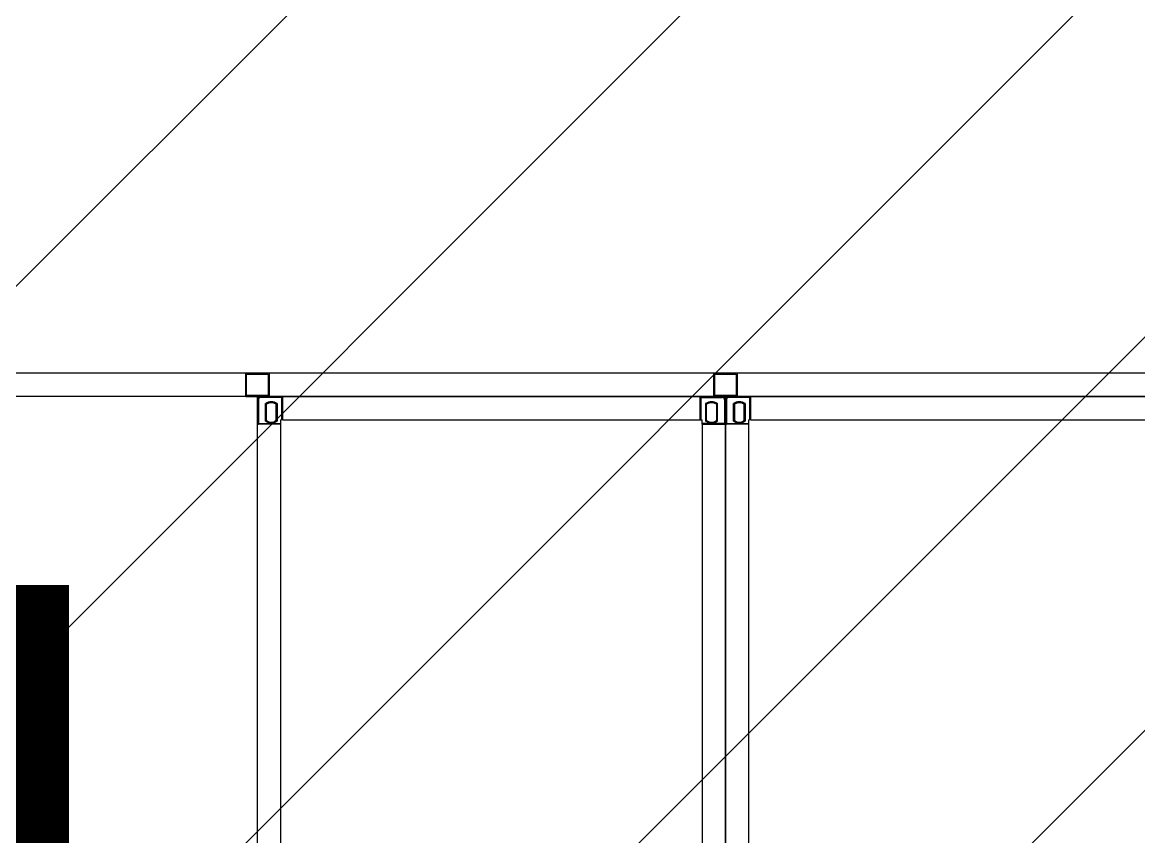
# Model space of a CAD drawing. Header units: millimetres. Extents: x 4080735 to 4152075, y -451436 to -400976.
# Drawn here: x 4146099.9 to 4146529.2, y -406676.6 to -406363.5 of the extents above; entities that cross this region are included whole.
import ezdxf

# ---------------------------------------------------------------- set-up
doc = ezdxf.new("R2010")
doc.units = ezdxf.units.MM
doc.header["$LTSCALE"] = 60
doc.layers.add('3', color=3, linetype='Continuous')

# ---------------------------------------------------------------- blocks, each defined once
blk = doc.blocks.new('KEY PLAN_NEW')
at = {"color": 253}
for p, q in [((-1287.42, -1488.94), (-1580.3, -1488.94)), ((-1465.36, -1491.94), (-1465.36, -1488.94)), ((-1462.36, -1488.94), (-1465.36, -1488.94)), ((-1465.24, -1489.06), (-1462.48, -1489.06)), ((-1465.24, -1489.06), (-1462.48, -1489.06)), ((-1465.24, -1491.82), (-1465.24, -1489.06)), ((-1462.48, -1489.06), (-1462.48, -1491.82)), ((-1462.36, -1488.94), (-1462.36, -1491.94)), ((-1405.36, -1491.94), (-1405.36, -1488.94)), ((-1402.36, -1488.94), (-1405.36, -1488.94)), ((-1405.24, -1489.06), (-1402.48, -1489.06)), ((-1405.24, -1489.06), (-1402.48, -1489.06)), ((-1405.24, -1491.82), (-1405.24, -1489.06)), ((-1402.48, -1489.06), (-1402.48, -1491.82)), ((-1402.36, -1488.94), (-1402.36, -1491.94)), ((-1465.36, -1491.94), (-1462.36, -1491.94)), ((-1462.48, -1491.82), (-1465.24, -1491.82)), ((-1405.36, -1491.94), (-1402.36, -1491.94)), ((-1402.48, -1491.82), (-1405.24, -1491.82)), ((-1460.62, -1494.94), (-1460.86, -1494.94)), ((-1460.86, -1495.5), (-1460.86, -1494.94)), ((-1460.62, -1494.94), (-1407.1, -1494.94)), ((-1407.1, -1494.94), (-1406.86, -1494.94)), ((-1406.86, -1495.5), (-1406.86, -1494.94)), ((-1400.62, -1494.94), (-1400.86, -1494.94)), ((-1400.86, -1495.5), (-1400.86, -1494.94)), ((-1400.62, -1494.94), (-1347.1, -1494.94)), ((-1460.86, -1608.38), (-1460.86, -1495.5)), ((-1406.86, -1495.5), (-1406.86, -1608.38)), ((-1400.86, -1608.38), (-1400.86, -1495.5))]:
    blk.add_line(p, q, dxfattribs=at)
at = {"color": 253, "linetype": 'Continuous'}
for p, q in [((-1463.74, -1492.35), (-1463.86, -1492.35)), ((-1463.74, -1492.06), (-1463.74, -1492.06)), ((-1463.74, -1492.06), (-1463.74, -1492.06)), ((-1463.74, -1492.35), (-1463.74, -1495.38)), ((-1463.45, -1492.06), (-1463.45, -1491.94)), ((-1460.74, -1492.06), (-1463.45, -1492.06)), ((-1460.74, -1491.94), (-1460.74, -1492.06)), ((-1460.62, -1492.06), (-1460.74, -1492.06)), ((-1460.74, -1494.94), (-1460.74, -1492.06)), ((-1460.62, -1494.94), (-1460.62, -1491.94)), ((-1407.1, -1494.94), (-1407.1, -1491.94)), ((-1407.1, -1492.06), (-1406.98, -1492.06)), ((-1406.98, -1491.94), (-1406.98, -1492.06)), ((-1406.98, -1494.94), (-1406.98, -1492.06)), ((-1406.98, -1492.06), (-1404.27, -1492.06)), ((-1404.27, -1492.06), (-1404.27, -1491.94)), ((-1403.98, -1492.06), (-1403.98, -1492.06)), ((-1403.98, -1492.06), (-1403.98, -1492.06)), ((-1403.98, -1492.35), (-1403.86, -1492.35)), ((-1403.98, -1492.35), (-1403.98, -1495.38)), ((-1403.74, -1492.35), (-1403.86, -1492.35)), ((-1403.74, -1492.06), (-1403.74, -1492.06)), ((-1403.74, -1492.06), (-1403.74, -1492.06)), ((-1403.74, -1492.35), (-1403.74, -1495.38)), ((-1403.45, -1492.06), (-1403.45, -1491.94)), ((-1400.74, -1492.06), (-1403.45, -1492.06)), ((-1400.74, -1491.94), (-1400.74, -1492.06)), ((-1400.62, -1492.06), (-1400.74, -1492.06)), ((-1400.74, -1494.94), (-1400.74, -1492.06)), ((-1400.62, -1494.94), (-1400.62, -1491.94)), ((-1462.84, -1495.1), (-1462.84, -1492.84)), ((-1462.72, -1492.91), (-1462.72, -1495.04)), ((-1461.45, -1495.04), (-1461.45, -1492.91)), ((-1461.33, -1492.84), (-1461.33, -1495.1)), ((-1406.4, -1492.84), (-1406.4, -1495.1)), ((-1406.28, -1495.04), (-1406.28, -1492.91)), ((-1405.01, -1492.91), (-1405.01, -1495.04)), ((-1404.89, -1495.1), (-1404.89, -1492.84)), ((-1402.84, -1495.1), (-1402.84, -1492.84)), ((-1402.72, -1492.91), (-1402.72, -1495.04)), ((-1401.45, -1495.04), (-1401.45, -1492.91)), ((-1401.33, -1492.84), (-1401.33, -1495.1)), ((-1463.74, -1495.38), (-1463.86, -1495.38)), ((-1463.74, -1495.5), (-1463.74, -1495.38)), ((-1463.74, -1495.38), (-1460.86, -1495.38)), ((-1403.98, -1495.38), (-1406.86, -1495.38)), ((-1403.98, -1495.5), (-1403.98, -1495.38)), ((-1403.98, -1495.38), (-1403.86, -1495.38)), ((-1403.74, -1495.38), (-1403.86, -1495.38)), ((-1403.74, -1495.5), (-1403.74, -1495.38)), ((-1403.74, -1495.38), (-1400.86, -1495.38)), ((-1460.86, -1495.5), (-1463.86, -1495.5)), ((-1406.86, -1495.5), (-1403.86, -1495.5)), ((-1400.86, -1495.5), (-1403.86, -1495.5))]:
    blk.add_line(p, q, dxfattribs=at)
at = {"color": 253}
for points in [[(-1583.86, -1491.94), (-1583.86, -1431.94), (-1283.86, -1431.94), (-1283.86, -1491.94)], [(-1463.86, -1491.94), (-1403.86, -1491.94), (-1403.86, -1611.94), (-1463.86, -1611.94)], [(-1403.86, -1491.94), (-1343.86, -1491.94), (-1343.86, -1611.94), (-1403.86, -1611.94)]]:
    blk.add_lwpolyline(points, close=True, dxfattribs=at)
at = {"color": 253, "linetype": 'Continuous'}
for centre, radius, start, end in [((-1463.45, -1492.35), 0.41, 90, 180), ((-1463.45, -1492.35), 0.29, 90, 180), ((-1460.74, -1492.06), 0.12, 0, 90), ((-1406.98, -1492.06), 0.12, 90, 180), ((-1404.27, -1492.35), 0.41, 0, 90), ((-1404.27, -1492.35), 0.29, 0, 90), ((-1403.45, -1492.35), 0.41, 90, 180), ((-1403.45, -1492.35), 0.29, 90, 180), ((-1400.74, -1492.06), 0.12, 0, 90), ((-1462.08, -1493.97), 1.36, 56.2792, 123.7208), ((-1462.08, -1493.97), 1.24, 59.1964, 120.8036), ((-1405.64, -1493.97), 1.36, 56.2792, 123.7208), ((-1405.64, -1493.97), 1.24, 59.1964, 120.8036), ((-1402.08, -1493.97), 1.36, 56.2792, 123.7208), ((-1402.08, -1493.97), 1.24, 59.1964, 120.8036), ((-1463.74, -1495.38), 0.12, 180, 270), ((-1462.08, -1493.97), 1.36, 236.2792, 303.7208), ((-1462.08, -1493.97), 1.24, 239.1964, 300.8036), ((-1405.64, -1493.97), 1.36, 236.2792, 303.7208), ((-1405.64, -1493.97), 1.24, 239.1964, 300.8036), ((-1403.98, -1495.38), 0.12, 270, 0), ((-1403.74, -1495.38), 0.12, 180, 270), ((-1402.08, -1493.97), 1.36, 236.2792, 303.7208), ((-1402.08, -1493.97), 1.24, 239.1964, 300.8036)]:
    blk.add_arc(centre, radius, start, end, dxfattribs=at)
for points, knots in [([(-1462.84, -1492.84), (-1462.84, -1492.84, 46), (-1462.84, -1492.84, 46), (-1462.83, -1492.84, 46), (-1462.83, -1492.84, 46), (-1462.83, -1492.84, 46), (-1462.83, -1492.85, 46), (-1462.83, -1492.85, 46), (-1462.82, -1492.85, 46), (-1462.82, -1492.85, 46), (-1462.81, -1492.86, 46), (-1462.81, -1492.86, 46), (-1462.8, -1492.86, 46), (-1462.8, -1492.86, 46), (-1462.8, -1492.86, 46), (-1462.8, -1492.86, 46), (-1462.79, -1492.87, 46), (-1462.79, -1492.87, 46), (-1462.79, -1492.87, 46), (-1462.79, -1492.87, 46), (-1462.78, -1492.87, 46), (-1462.78, -1492.88, 46), (-1462.77, -1492.88, 46), (-1462.77, -1492.88, 46), (-1462.76, -1492.88, 46), (-1462.76, -1492.88, 46), (-1462.76, -1492.88, 46), (-1462.76, -1492.88, 46), (-1462.76, -1492.89, 46), (-1462.76, -1492.89, 46), (-1462.75, -1492.89, 46), (-1462.75, -1492.89, 46), (-1462.74, -1492.89, 46), (-1462.74, -1492.89, 46), (-1462.74, -1492.9, 46), (-1462.74, -1492.9, 46), (-1462.74, -1492.9, 46), (-1462.74, -1492.9, 46), (-1462.73, -1492.9, 46), (-1462.73, -1492.9, 46), (-1462.73, -1492.9, 46), (-1462.73, -1492.9, 46), (-1462.73, -1492.9, 46), (-1462.72, -1492.9, 46), (-1462.72, -1492.91, 46), (-1462.72, -1492.91, 46), (-1462.72, -1492.91, 46), (-1462.72, -1492.91, 46), (-1462.72, -1492.91, 46), (-1462.72, -1492.91, 46), (-1462.72, -1492.91, 46), (-1462.72, -1492.91, 46), (-1462.72, -1492.91, 46), (-1462.72, -1492.91, 46)], [0, 0, 0, 0, 0.00782, 0.00782, 0.015639, 0.031279, 0.031279, 0.062557, 0.062557, 0.125114, 0.125114, 0.187671, 0.187671, 0.21895, 0.21895, 0.234589, 0.234589, 0.250228, 0.250228, 0.312785, 0.312785, 0.375342, 0.375342, 0.437899, 0.437899, 0.453538, 0.453538, 0.469178, 0.469178, 0.500456, 0.500456, 0.563013, 0.563013, 0.62557, 0.62557, 0.641209, 0.641209, 0.656849, 0.656849, 0.688127, 0.688127, 0.750684, 0.750684, 0.813241, 0.813241, 0.828881, 0.828881, 0.84452, 0.84452, 0.875798, 0.875798, 0.938355, 1, 1, 1, 1]), ([(-1461.45, -1492.91), (-1461.45, -1492.91, 46), (-1461.45, -1492.91, 46), (-1461.45, -1492.91, 46), (-1461.44, -1492.91, 46), (-1461.44, -1492.91, 46), (-1461.44, -1492.91, 46), (-1461.44, -1492.91, 46), (-1461.44, -1492.91, 46), (-1461.44, -1492.91, 46), (-1461.44, -1492.9, 46), (-1461.44, -1492.9, 46), (-1461.43, -1492.9, 46), (-1461.43, -1492.9, 46), (-1461.43, -1492.9, 46), (-1461.43, -1492.9, 46), (-1461.43, -1492.9, 46), (-1461.43, -1492.9, 46), (-1461.43, -1492.9, 46), (-1461.43, -1492.9, 46), (-1461.42, -1492.89, 46), (-1461.42, -1492.89, 46), (-1461.41, -1492.89, 46), (-1461.41, -1492.89, 46), (-1461.41, -1492.89, 46), (-1461.41, -1492.89, 46), (-1461.4, -1492.88, 46), (-1461.4, -1492.88, 46), (-1461.4, -1492.88, 46), (-1461.4, -1492.88, 46), (-1461.4, -1492.88, 46), (-1461.39, -1492.88, 46), (-1461.39, -1492.88, 46), (-1461.38, -1492.87, 46), (-1461.38, -1492.87, 46), (-1461.37, -1492.87, 46), (-1461.37, -1492.87, 46), (-1461.37, -1492.87, 46), (-1461.37, -1492.86, 46), (-1461.37, -1492.86, 46), (-1461.36, -1492.86, 46), (-1461.36, -1492.86, 46), (-1461.36, -1492.86, 46), (-1461.35, -1492.86, 46), (-1461.35, -1492.85, 46), (-1461.34, -1492.85, 46), (-1461.34, -1492.85, 46), (-1461.33, -1492.85, 46), (-1461.33, -1492.84, 46), (-1461.33, -1492.84, 46), (-1461.33, -1492.84, 46), (-1461.33, -1492.84, 46), (-1461.33, -1492.84, 46), (-1461.33, -1492.84, 46)], [0, 0, 0, 0, 0.06206, 0.12459, 0.12459, 0.155854, 0.155854, 0.171487, 0.171487, 0.187119, 0.187119, 0.249648, 0.249648, 0.312178, 0.312178, 0.343442, 0.343442, 0.359075, 0.359075, 0.374707, 0.374707, 0.437236, 0.437236, 0.499766, 0.499766, 0.53103, 0.53103, 0.546663, 0.546663, 0.562295, 0.562295, 0.624824, 0.624824, 0.687353, 0.687353, 0.749883, 0.749883, 0.765515, 0.765515, 0.781147, 0.781147, 0.812412, 0.812412, 0.874941, 0.874941, 0.937471, 0.937471, 0.968735, 0.968735, 0.984368, 0.992184, 0.992184, 1, 1, 1, 1]), ([(-1406.28, -1492.91), (-1406.28, -1492.91, 46), (-1406.28, -1492.91, 46), (-1406.28, -1492.91, 46), (-1406.28, -1492.91, 46), (-1406.28, -1492.91, 46), (-1406.28, -1492.91, 46), (-1406.28, -1492.91, 46), (-1406.28, -1492.91, 46), (-1406.28, -1492.91, 46), (-1406.28, -1492.9, 46), (-1406.29, -1492.9, 46), (-1406.29, -1492.9, 46), (-1406.29, -1492.9, 46), (-1406.29, -1492.9, 46), (-1406.29, -1492.9, 46), (-1406.3, -1492.9, 46), (-1406.3, -1492.9, 46), (-1406.3, -1492.9, 46), (-1406.3, -1492.9, 46), (-1406.3, -1492.89, 46), (-1406.3, -1492.89, 46), (-1406.31, -1492.89, 46), (-1406.31, -1492.89, 46), (-1406.32, -1492.89, 46), (-1406.32, -1492.89, 46), (-1406.32, -1492.88, 46), (-1406.32, -1492.88, 46), (-1406.32, -1492.88, 46), (-1406.32, -1492.88, 46), (-1406.33, -1492.88, 46), (-1406.33, -1492.88, 46), (-1406.34, -1492.88, 46), (-1406.34, -1492.87, 46), (-1406.35, -1492.87, 46), (-1406.35, -1492.87, 46), (-1406.35, -1492.87, 46), (-1406.35, -1492.87, 46), (-1406.36, -1492.86, 46), (-1406.36, -1492.86, 46), (-1406.36, -1492.86, 46), (-1406.36, -1492.86, 46), (-1406.37, -1492.86, 46), (-1406.37, -1492.86, 46), (-1406.38, -1492.85, 46), (-1406.38, -1492.85, 46), (-1406.39, -1492.85, 46), (-1406.39, -1492.85, 46), (-1406.39, -1492.84, 46), (-1406.39, -1492.84, 46), (-1406.39, -1492.84, 46), (-1406.4, -1492.84, 46), (-1406.4, -1492.84, 46), (-1406.4, -1492.84, 46)], [0, 0, 0, 0, 0.06206, 0.12459, 0.12459, 0.155854, 0.155854, 0.171487, 0.171487, 0.187119, 0.187119, 0.249648, 0.249648, 0.312178, 0.312178, 0.343442, 0.343442, 0.359075, 0.359075, 0.374707, 0.374707, 0.437236, 0.437236, 0.499766, 0.499766, 0.53103, 0.53103, 0.546663, 0.546663, 0.562295, 0.562295, 0.624824, 0.624824, 0.687353, 0.687353, 0.749883, 0.749883, 0.765515, 0.765515, 0.781147, 0.781147, 0.812412, 0.812412, 0.874941, 0.874941, 0.937471, 0.937471, 0.968735, 0.968735, 0.984368, 0.992184, 0.992184, 1, 1, 1, 1]), ([(-1404.89, -1492.84), (-1404.89, -1492.84, 46), (-1404.89, -1492.84, 46), (-1404.89, -1492.84, 46), (-1404.89, -1492.84, 46), (-1404.89, -1492.84, 46), (-1404.89, -1492.85, 46), (-1404.9, -1492.85, 46), (-1404.9, -1492.85, 46), (-1404.91, -1492.85, 46), (-1404.91, -1492.86, 46), (-1404.92, -1492.86, 46), (-1404.92, -1492.86, 46), (-1404.92, -1492.86, 46), (-1404.93, -1492.86, 46), (-1404.93, -1492.86, 46), (-1404.93, -1492.87, 46), (-1404.93, -1492.87, 46), (-1404.93, -1492.87, 46), (-1404.94, -1492.87, 46), (-1404.94, -1492.87, 46), (-1404.95, -1492.88, 46), (-1404.95, -1492.88, 46), (-1404.96, -1492.88, 46), (-1404.96, -1492.88, 46), (-1404.96, -1492.88, 46), (-1404.96, -1492.88, 46), (-1404.96, -1492.88, 46), (-1404.97, -1492.89, 46), (-1404.97, -1492.89, 46), (-1404.97, -1492.89, 46), (-1404.97, -1492.89, 46), (-1404.98, -1492.89, 46), (-1404.98, -1492.89, 46), (-1404.99, -1492.9, 46), (-1404.99, -1492.9, 46), (-1404.99, -1492.9, 46), (-1404.99, -1492.9, 46), (-1404.99, -1492.9, 46), (-1404.99, -1492.9, 46), (-1404.99, -1492.9, 46), (-1404.99, -1492.9, 46), (-1405, -1492.9, 46), (-1405, -1492.9, 46), (-1405, -1492.91, 46), (-1405, -1492.91, 46), (-1405, -1492.91, 46), (-1405, -1492.91, 46), (-1405, -1492.91, 46), (-1405, -1492.91, 46), (-1405.01, -1492.91, 46), (-1405.01, -1492.91, 46), (-1405.01, -1492.91, 46), (-1405.01, -1492.91, 46)], [0, 0, 0, 0, 0.00782, 0.00782, 0.015639, 0.031279, 0.031279, 0.062557, 0.062557, 0.125114, 0.125114, 0.187671, 0.187671, 0.21895, 0.21895, 0.234589, 0.234589, 0.250228, 0.250228, 0.312785, 0.312785, 0.375342, 0.375342, 0.437899, 0.437899, 0.453538, 0.453538, 0.469178, 0.469178, 0.500456, 0.500456, 0.563013, 0.563013, 0.62557, 0.62557, 0.641209, 0.641209, 0.656849, 0.656849, 0.688127, 0.688127, 0.750684, 0.750684, 0.813241, 0.813241, 0.828881, 0.828881, 0.84452, 0.84452, 0.875798, 0.875798, 0.938355, 1, 1, 1, 1]), ([(-1402.84, -1492.84), (-1402.84, -1492.84, 46), (-1402.84, -1492.84, 46), (-1402.83, -1492.84, 46), (-1402.83, -1492.84, 46), (-1402.83, -1492.84, 46), (-1402.83, -1492.85, 46), (-1402.83, -1492.85, 46), (-1402.82, -1492.85, 46), (-1402.82, -1492.85, 46), (-1402.81, -1492.86, 46), (-1402.81, -1492.86, 46), (-1402.8, -1492.86, 46), (-1402.8, -1492.86, 46), (-1402.8, -1492.86, 46), (-1402.8, -1492.86, 46), (-1402.79, -1492.87, 46), (-1402.79, -1492.87, 46), (-1402.79, -1492.87, 46), (-1402.79, -1492.87, 46), (-1402.78, -1492.87, 46), (-1402.78, -1492.88, 46), (-1402.77, -1492.88, 46), (-1402.77, -1492.88, 46), (-1402.76, -1492.88, 46), (-1402.76, -1492.88, 46), (-1402.76, -1492.88, 46), (-1402.76, -1492.88, 46), (-1402.76, -1492.89, 46), (-1402.76, -1492.89, 46), (-1402.75, -1492.89, 46), (-1402.75, -1492.89, 46), (-1402.74, -1492.89, 46), (-1402.74, -1492.89, 46), (-1402.74, -1492.9, 46), (-1402.74, -1492.9, 46), (-1402.74, -1492.9, 46), (-1402.74, -1492.9, 46), (-1402.73, -1492.9, 46), (-1402.73, -1492.9, 46), (-1402.73, -1492.9, 46), (-1402.73, -1492.9, 46), (-1402.73, -1492.9, 46), (-1402.72, -1492.9, 46), (-1402.72, -1492.91, 46), (-1402.72, -1492.91, 46), (-1402.72, -1492.91, 46), (-1402.72, -1492.91, 46), (-1402.72, -1492.91, 46), (-1402.72, -1492.91, 46), (-1402.72, -1492.91, 46), (-1402.72, -1492.91, 46), (-1402.72, -1492.91, 46), (-1402.72, -1492.91, 46)], [0, 0, 0, 0, 0.00782, 0.00782, 0.015639, 0.031279, 0.031279, 0.062557, 0.062557, 0.125114, 0.125114, 0.187671, 0.187671, 0.21895, 0.21895, 0.234589, 0.234589, 0.250228, 0.250228, 0.312785, 0.312785, 0.375342, 0.375342, 0.437899, 0.437899, 0.453538, 0.453538, 0.469178, 0.469178, 0.500456, 0.500456, 0.563013, 0.563013, 0.62557, 0.62557, 0.641209, 0.641209, 0.656849, 0.656849, 0.688127, 0.688127, 0.750684, 0.750684, 0.813241, 0.813241, 0.828881, 0.828881, 0.84452, 0.84452, 0.875798, 0.875798, 0.938355, 1, 1, 1, 1]), ([(-1401.45, -1492.91), (-1401.45, -1492.91, 46), (-1401.45, -1492.91, 46), (-1401.45, -1492.91, 46), (-1401.44, -1492.91, 46), (-1401.44, -1492.91, 46), (-1401.44, -1492.91, 46), (-1401.44, -1492.91, 46), (-1401.44, -1492.91, 46), (-1401.44, -1492.91, 46), (-1401.44, -1492.9, 46), (-1401.44, -1492.9, 46), (-1401.43, -1492.9, 46), (-1401.43, -1492.9, 46), (-1401.43, -1492.9, 46), (-1401.43, -1492.9, 46), (-1401.43, -1492.9, 46), (-1401.43, -1492.9, 46), (-1401.43, -1492.9, 46), (-1401.43, -1492.9, 46), (-1401.42, -1492.89, 46), (-1401.42, -1492.89, 46), (-1401.41, -1492.89, 46), (-1401.41, -1492.89, 46), (-1401.41, -1492.89, 46), (-1401.41, -1492.89, 46), (-1401.4, -1492.88, 46), (-1401.4, -1492.88, 46), (-1401.4, -1492.88, 46), (-1401.4, -1492.88, 46), (-1401.4, -1492.88, 46), (-1401.39, -1492.88, 46), (-1401.39, -1492.88, 46), (-1401.38, -1492.87, 46), (-1401.38, -1492.87, 46), (-1401.37, -1492.87, 46), (-1401.37, -1492.87, 46), (-1401.37, -1492.87, 46), (-1401.37, -1492.86, 46), (-1401.37, -1492.86, 46), (-1401.36, -1492.86, 46), (-1401.36, -1492.86, 46), (-1401.36, -1492.86, 46), (-1401.35, -1492.86, 46), (-1401.35, -1492.85, 46), (-1401.34, -1492.85, 46), (-1401.34, -1492.85, 46), (-1401.33, -1492.85, 46), (-1401.33, -1492.84, 46), (-1401.33, -1492.84, 46), (-1401.33, -1492.84, 46), (-1401.33, -1492.84, 46), (-1401.33, -1492.84, 46), (-1401.33, -1492.84, 46)], [0, 0, 0, 0, 0.06206, 0.12459, 0.12459, 0.155854, 0.155854, 0.171487, 0.171487, 0.187119, 0.187119, 0.249648, 0.249648, 0.312178, 0.312178, 0.343442, 0.343442, 0.359075, 0.359075, 0.374707, 0.374707, 0.437236, 0.437236, 0.499766, 0.499766, 0.53103, 0.53103, 0.546663, 0.546663, 0.562295, 0.562295, 0.624824, 0.624824, 0.687353, 0.687353, 0.749883, 0.749883, 0.765515, 0.765515, 0.781147, 0.781147, 0.812412, 0.812412, 0.874941, 0.874941, 0.937471, 0.937471, 0.968735, 0.968735, 0.984368, 0.992184, 0.992184, 1, 1, 1, 1]), ([(-1462.84, -1495.1), (-1462.84, -1495.1, 46), (-1462.84, -1495.1, 46), (-1462.83, -1495.1, 46), (-1462.83, -1495.1, 46), (-1462.83, -1495.1, 46), (-1462.83, -1495.1, 46), (-1462.83, -1495.1, 46), (-1462.82, -1495.1, 46), (-1462.82, -1495.09, 46), (-1462.81, -1495.09, 46), (-1462.81, -1495.09, 46), (-1462.8, -1495.09, 46), (-1462.8, -1495.09, 46), (-1462.8, -1495.08, 46), (-1462.8, -1495.08, 46), (-1462.79, -1495.08, 46), (-1462.79, -1495.08, 46), (-1462.79, -1495.08, 46), (-1462.79, -1495.08, 46), (-1462.78, -1495.07, 46), (-1462.78, -1495.07, 46), (-1462.77, -1495.07, 46), (-1462.77, -1495.07, 46), (-1462.76, -1495.06, 46), (-1462.76, -1495.06, 46), (-1462.76, -1495.06, 46), (-1462.76, -1495.06, 46), (-1462.76, -1495.06, 46), (-1462.76, -1495.06, 46), (-1462.75, -1495.06, 46), (-1462.75, -1495.06, 46), (-1462.74, -1495.05, 46), (-1462.74, -1495.05, 46), (-1462.74, -1495.05, 46), (-1462.74, -1495.05, 46), (-1462.74, -1495.05, 46), (-1462.74, -1495.05, 46), (-1462.73, -1495.05, 46), (-1462.73, -1495.05, 46), (-1462.73, -1495.05, 46), (-1462.73, -1495.05, 46), (-1462.73, -1495.04, 46), (-1462.72, -1495.04, 46), (-1462.72, -1495.04, 46), (-1462.72, -1495.04, 46), (-1462.72, -1495.04, 46), (-1462.72, -1495.04, 46), (-1462.72, -1495.04, 46), (-1462.72, -1495.04, 46), (-1462.72, -1495.04, 46), (-1462.72, -1495.04, 46), (-1462.72, -1495.04, 46), (-1462.72, -1495.04, 46)], [0, 0, 0, 0, 0.00782, 0.00782, 0.015639, 0.031279, 0.031279, 0.062557, 0.062557, 0.125114, 0.125114, 0.187671, 0.187671, 0.21895, 0.21895, 0.234589, 0.234589, 0.250228, 0.250228, 0.312785, 0.312785, 0.375342, 0.375342, 0.437899, 0.437899, 0.453538, 0.453538, 0.469178, 0.469178, 0.500456, 0.500456, 0.563013, 0.563013, 0.62557, 0.62557, 0.641209, 0.641209, 0.656849, 0.656849, 0.688127, 0.688127, 0.750684, 0.750684, 0.813241, 0.813241, 0.828881, 0.828881, 0.84452, 0.84452, 0.875798, 0.875798, 0.938355, 1, 1, 1, 1]), ([(-1461.45, -1495.04), (-1461.45, -1495.04, 46), (-1461.45, -1495.04, 46), (-1461.45, -1495.04, 46), (-1461.44, -1495.04, 46), (-1461.44, -1495.04, 46), (-1461.44, -1495.04, 46), (-1461.44, -1495.04, 46), (-1461.44, -1495.04, 46), (-1461.44, -1495.04, 46), (-1461.44, -1495.04, 46), (-1461.44, -1495.04, 46), (-1461.43, -1495.05, 46), (-1461.43, -1495.05, 46), (-1461.43, -1495.05, 46), (-1461.43, -1495.05, 46), (-1461.43, -1495.05, 46), (-1461.43, -1495.05, 46), (-1461.43, -1495.05, 46), (-1461.43, -1495.05, 46), (-1461.42, -1495.05, 46), (-1461.42, -1495.05, 46), (-1461.41, -1495.06, 46), (-1461.41, -1495.06, 46), (-1461.41, -1495.06, 46), (-1461.41, -1495.06, 46), (-1461.4, -1495.06, 46), (-1461.4, -1495.06, 46), (-1461.4, -1495.06, 46), (-1461.4, -1495.06, 46), (-1461.4, -1495.07, 46), (-1461.39, -1495.07, 46), (-1461.39, -1495.07, 46), (-1461.38, -1495.07, 46), (-1461.38, -1495.08, 46), (-1461.37, -1495.08, 46), (-1461.37, -1495.08, 46), (-1461.37, -1495.08, 46), (-1461.37, -1495.08, 46), (-1461.37, -1495.08, 46), (-1461.36, -1495.09, 46), (-1461.36, -1495.09, 46), (-1461.36, -1495.09, 46), (-1461.35, -1495.09, 46), (-1461.35, -1495.09, 46), (-1461.34, -1495.1, 46), (-1461.34, -1495.1, 46), (-1461.33, -1495.1, 46), (-1461.33, -1495.1, 46), (-1461.33, -1495.1, 46), (-1461.33, -1495.1, 46), (-1461.33, -1495.1, 46), (-1461.33, -1495.1, 46), (-1461.33, -1495.1, 46)], [0, 0, 0, 0, 0.06206, 0.12459, 0.12459, 0.155854, 0.155854, 0.171487, 0.171487, 0.187119, 0.187119, 0.249648, 0.249648, 0.312178, 0.312178, 0.343442, 0.343442, 0.359075, 0.359075, 0.374707, 0.374707, 0.437236, 0.437236, 0.499766, 0.499766, 0.53103, 0.53103, 0.546663, 0.546663, 0.562295, 0.562295, 0.624824, 0.624824, 0.687353, 0.687353, 0.749883, 0.749883, 0.765515, 0.765515, 0.781147, 0.781147, 0.812412, 0.812412, 0.874941, 0.874941, 0.937471, 0.937471, 0.968735, 0.968735, 0.984368, 0.992184, 0.992184, 1, 1, 1, 1]), ([(-1406.28, -1495.04), (-1406.28, -1495.04, 46), (-1406.28, -1495.04, 46), (-1406.28, -1495.04, 46), (-1406.28, -1495.04, 46), (-1406.28, -1495.04, 46), (-1406.28, -1495.04, 46), (-1406.28, -1495.04, 46), (-1406.28, -1495.04, 46), (-1406.28, -1495.04, 46), (-1406.28, -1495.04, 46), (-1406.29, -1495.04, 46), (-1406.29, -1495.05, 46), (-1406.29, -1495.05, 46), (-1406.29, -1495.05, 46), (-1406.29, -1495.05, 46), (-1406.3, -1495.05, 46), (-1406.3, -1495.05, 46), (-1406.3, -1495.05, 46), (-1406.3, -1495.05, 46), (-1406.3, -1495.05, 46), (-1406.3, -1495.05, 46), (-1406.31, -1495.06, 46), (-1406.31, -1495.06, 46), (-1406.32, -1495.06, 46), (-1406.32, -1495.06, 46), (-1406.32, -1495.06, 46), (-1406.32, -1495.06, 46), (-1406.32, -1495.06, 46), (-1406.32, -1495.06, 46), (-1406.33, -1495.07, 46), (-1406.33, -1495.07, 46), (-1406.34, -1495.07, 46), (-1406.34, -1495.07, 46), (-1406.35, -1495.08, 46), (-1406.35, -1495.08, 46), (-1406.35, -1495.08, 46), (-1406.35, -1495.08, 46), (-1406.36, -1495.08, 46), (-1406.36, -1495.08, 46), (-1406.36, -1495.09, 46), (-1406.36, -1495.09, 46), (-1406.37, -1495.09, 46), (-1406.37, -1495.09, 46), (-1406.38, -1495.09, 46), (-1406.38, -1495.1, 46), (-1406.39, -1495.1, 46), (-1406.39, -1495.1, 46), (-1406.39, -1495.1, 46), (-1406.39, -1495.1, 46), (-1406.39, -1495.1, 46), (-1406.4, -1495.1, 46), (-1406.4, -1495.1, 46), (-1406.4, -1495.1, 46)], [0, 0, 0, 0, 0.06206, 0.12459, 0.12459, 0.155854, 0.155854, 0.171487, 0.171487, 0.187119, 0.187119, 0.249648, 0.249648, 0.312178, 0.312178, 0.343442, 0.343442, 0.359075, 0.359075, 0.374707, 0.374707, 0.437236, 0.437236, 0.499766, 0.499766, 0.53103, 0.53103, 0.546663, 0.546663, 0.562295, 0.562295, 0.624824, 0.624824, 0.687353, 0.687353, 0.749883, 0.749883, 0.765515, 0.765515, 0.781147, 0.781147, 0.812412, 0.812412, 0.874941, 0.874941, 0.937471, 0.937471, 0.968735, 0.968735, 0.984368, 0.992184, 0.992184, 1, 1, 1, 1]), ([(-1404.89, -1495.1), (-1404.89, -1495.1, 46), (-1404.89, -1495.1, 46), (-1404.89, -1495.1, 46), (-1404.89, -1495.1, 46), (-1404.89, -1495.1, 46), (-1404.89, -1495.1, 46), (-1404.9, -1495.1, 46), (-1404.9, -1495.1, 46), (-1404.91, -1495.09, 46), (-1404.91, -1495.09, 46), (-1404.92, -1495.09, 46), (-1404.92, -1495.09, 46), (-1404.92, -1495.09, 46), (-1404.93, -1495.08, 46), (-1404.93, -1495.08, 46), (-1404.93, -1495.08, 46), (-1404.93, -1495.08, 46), (-1404.93, -1495.08, 46), (-1404.94, -1495.08, 46), (-1404.94, -1495.07, 46), (-1404.95, -1495.07, 46), (-1404.95, -1495.07, 46), (-1404.96, -1495.07, 46), (-1404.96, -1495.06, 46), (-1404.96, -1495.06, 46), (-1404.96, -1495.06, 46), (-1404.96, -1495.06, 46), (-1404.97, -1495.06, 46), (-1404.97, -1495.06, 46), (-1404.97, -1495.06, 46), (-1404.97, -1495.06, 46), (-1404.98, -1495.05, 46), (-1404.98, -1495.05, 46), (-1404.99, -1495.05, 46), (-1404.99, -1495.05, 46), (-1404.99, -1495.05, 46), (-1404.99, -1495.05, 46), (-1404.99, -1495.05, 46), (-1404.99, -1495.05, 46), (-1404.99, -1495.05, 46), (-1404.99, -1495.05, 46), (-1405, -1495.04, 46), (-1405, -1495.04, 46), (-1405, -1495.04, 46), (-1405, -1495.04, 46), (-1405, -1495.04, 46), (-1405, -1495.04, 46), (-1405, -1495.04, 46), (-1405, -1495.04, 46), (-1405.01, -1495.04, 46), (-1405.01, -1495.04, 46), (-1405.01, -1495.04, 46), (-1405.01, -1495.04, 46)], [0, 0, 0, 0, 0.00782, 0.00782, 0.015639, 0.031279, 0.031279, 0.062557, 0.062557, 0.125114, 0.125114, 0.187671, 0.187671, 0.21895, 0.21895, 0.234589, 0.234589, 0.250228, 0.250228, 0.312785, 0.312785, 0.375342, 0.375342, 0.437899, 0.437899, 0.453538, 0.453538, 0.469178, 0.469178, 0.500456, 0.500456, 0.563013, 0.563013, 0.62557, 0.62557, 0.641209, 0.641209, 0.656849, 0.656849, 0.688127, 0.688127, 0.750684, 0.750684, 0.813241, 0.813241, 0.828881, 0.828881, 0.84452, 0.84452, 0.875798, 0.875798, 0.938355, 1, 1, 1, 1]), ([(-1402.84, -1495.1), (-1402.84, -1495.1, 46), (-1402.84, -1495.1, 46), (-1402.83, -1495.1, 46), (-1402.83, -1495.1, 46), (-1402.83, -1495.1, 46), (-1402.83, -1495.1, 46), (-1402.83, -1495.1, 46), (-1402.82, -1495.1, 46), (-1402.82, -1495.09, 46), (-1402.81, -1495.09, 46), (-1402.81, -1495.09, 46), (-1402.8, -1495.09, 46), (-1402.8, -1495.09, 46), (-1402.8, -1495.08, 46), (-1402.8, -1495.08, 46), (-1402.79, -1495.08, 46), (-1402.79, -1495.08, 46), (-1402.79, -1495.08, 46), (-1402.79, -1495.08, 46), (-1402.78, -1495.07, 46), (-1402.78, -1495.07, 46), (-1402.77, -1495.07, 46), (-1402.77, -1495.07, 46), (-1402.76, -1495.06, 46), (-1402.76, -1495.06, 46), (-1402.76, -1495.06, 46), (-1402.76, -1495.06, 46), (-1402.76, -1495.06, 46), (-1402.76, -1495.06, 46), (-1402.75, -1495.06, 46), (-1402.75, -1495.06, 46), (-1402.74, -1495.05, 46), (-1402.74, -1495.05, 46), (-1402.74, -1495.05, 46), (-1402.74, -1495.05, 46), (-1402.74, -1495.05, 46), (-1402.74, -1495.05, 46), (-1402.73, -1495.05, 46), (-1402.73, -1495.05, 46), (-1402.73, -1495.05, 46), (-1402.73, -1495.05, 46), (-1402.73, -1495.04, 46), (-1402.72, -1495.04, 46), (-1402.72, -1495.04, 46), (-1402.72, -1495.04, 46), (-1402.72, -1495.04, 46), (-1402.72, -1495.04, 46), (-1402.72, -1495.04, 46), (-1402.72, -1495.04, 46), (-1402.72, -1495.04, 46), (-1402.72, -1495.04, 46), (-1402.72, -1495.04, 46), (-1402.72, -1495.04, 46)], [0, 0, 0, 0, 0.00782, 0.00782, 0.015639, 0.031279, 0.031279, 0.062557, 0.062557, 0.125114, 0.125114, 0.187671, 0.187671, 0.21895, 0.21895, 0.234589, 0.234589, 0.250228, 0.250228, 0.312785, 0.312785, 0.375342, 0.375342, 0.437899, 0.437899, 0.453538, 0.453538, 0.469178, 0.469178, 0.500456, 0.500456, 0.563013, 0.563013, 0.62557, 0.62557, 0.641209, 0.641209, 0.656849, 0.656849, 0.688127, 0.688127, 0.750684, 0.750684, 0.813241, 0.813241, 0.828881, 0.828881, 0.84452, 0.84452, 0.875798, 0.875798, 0.938355, 1, 1, 1, 1]), ([(-1401.45, -1495.04), (-1401.45, -1495.04, 46), (-1401.45, -1495.04, 46), (-1401.45, -1495.04, 46), (-1401.44, -1495.04, 46), (-1401.44, -1495.04, 46), (-1401.44, -1495.04, 46), (-1401.44, -1495.04, 46), (-1401.44, -1495.04, 46), (-1401.44, -1495.04, 46), (-1401.44, -1495.04, 46), (-1401.44, -1495.04, 46), (-1401.43, -1495.05, 46), (-1401.43, -1495.05, 46), (-1401.43, -1495.05, 46), (-1401.43, -1495.05, 46), (-1401.43, -1495.05, 46), (-1401.43, -1495.05, 46), (-1401.43, -1495.05, 46), (-1401.43, -1495.05, 46), (-1401.42, -1495.05, 46), (-1401.42, -1495.05, 46), (-1401.41, -1495.06, 46), (-1401.41, -1495.06, 46), (-1401.41, -1495.06, 46), (-1401.41, -1495.06, 46), (-1401.4, -1495.06, 46), (-1401.4, -1495.06, 46), (-1401.4, -1495.06, 46), (-1401.4, -1495.06, 46), (-1401.4, -1495.07, 46), (-1401.39, -1495.07, 46), (-1401.39, -1495.07, 46), (-1401.38, -1495.07, 46), (-1401.38, -1495.08, 46), (-1401.37, -1495.08, 46), (-1401.37, -1495.08, 46), (-1401.37, -1495.08, 46), (-1401.37, -1495.08, 46), (-1401.37, -1495.08, 46), (-1401.36, -1495.09, 46), (-1401.36, -1495.09, 46), (-1401.36, -1495.09, 46), (-1401.35, -1495.09, 46), (-1401.35, -1495.09, 46), (-1401.34, -1495.1, 46), (-1401.34, -1495.1, 46), (-1401.33, -1495.1, 46), (-1401.33, -1495.1, 46), (-1401.33, -1495.1, 46), (-1401.33, -1495.1, 46), (-1401.33, -1495.1, 46), (-1401.33, -1495.1, 46), (-1401.33, -1495.1, 46)], [0, 0, 0, 0, 0.06206, 0.12459, 0.12459, 0.155854, 0.155854, 0.171487, 0.171487, 0.187119, 0.187119, 0.249648, 0.249648, 0.312178, 0.312178, 0.343442, 0.343442, 0.359075, 0.359075, 0.374707, 0.374707, 0.437236, 0.437236, 0.499766, 0.499766, 0.53103, 0.53103, 0.546663, 0.546663, 0.562295, 0.562295, 0.624824, 0.624824, 0.687353, 0.687353, 0.749883, 0.749883, 0.765515, 0.765515, 0.781147, 0.781147, 0.812412, 0.812412, 0.874941, 0.874941, 0.937471, 0.937471, 0.968735, 0.968735, 0.984368, 0.992184, 0.992184, 1, 1, 1, 1])]:
    blk.add_open_spline(points, degree=3, knots=knots, dxfattribs=at)

msp = doc.modelspace()

# ---------------------------------------------------------------- hatches: boundary and pattern name
at = {"layer": '3'}
h = msp.add_hatch(dxfattribs=at)
h.set_pattern_fill('ANSI31', color=256, scale=855.36)
h.set_pattern_definition([(45, (-65702.36, -13536.25), (-75.603857, 75.603857), [])])
h.paths.add_polyline_path([(4145910.29, -405867.36), (4146090.29, -405867.36), (4146090.29, -405507.36), (4146630.29, -405507.36), (4146630.29, -405327.36), (4147730.29, -405327.36), (4147730.29, -405449.76), (4148570.65, -405449.76), (4148570.65, -406047.36), (4148630.29, -406047.36), (4148630.29, -407507.36), (4147379.29, -407507.36), (4147379.29, -407511.86), (4147370.29, -407511.86), (4147370.29, -407687.36), (4146810.29, -407687.36), (4146810.29, -407327.36), (4146450.29, -407327.36), (4146450.29, -406967.36), (4146090.29, -406967.36), (4146090.29, -406607.36), (4145550.29, -406607.36), (4145550.29, -406227.36), (4145910.29, -406227.36)])

# ---------------------------------------------------------------- linework, layer by layer
at = {"layer": '3', "const_width": 55}
msp.add_lwpolyline([(4145910.29, -405867.36), (4146090.29, -405867.36), (4146090.29, -405507.36), (4146630.29, -405507.36), (4146630.29, -405327.36), (4147730.29, -405327.36), (4147730.29, -405449.76), (4148570.65, -405449.76), (4148570.65, -406047.36), (4148630.29, -406047.36), (4148630.29, -407507.36), (4147379.29, -407507.36), (4147379.29, -407511.86), (4147370.29, -407511.86), (4147370.29, -407687.36), (4146810.29, -407687.36), (4146810.29, -407327.36), (4146450.29, -407327.36), (4146450.29, -406967.36), (4146090.29, -406967.36), (4146090.29, -406607.36), (4145550.29, -406607.36), (4145550.29, -406227.36), (4145910.29, -406227.36)], close=True, dxfattribs=at)

# ---------------------------------------------------------------- block references
at = {"xscale": 3, "yscale": 3, "zscale": 3}
msp.add_blockref('KEY PLAN_NEW', (4150581.88, -402031.53), dxfattribs=at)

doc.saveas('drawing.dxf')
